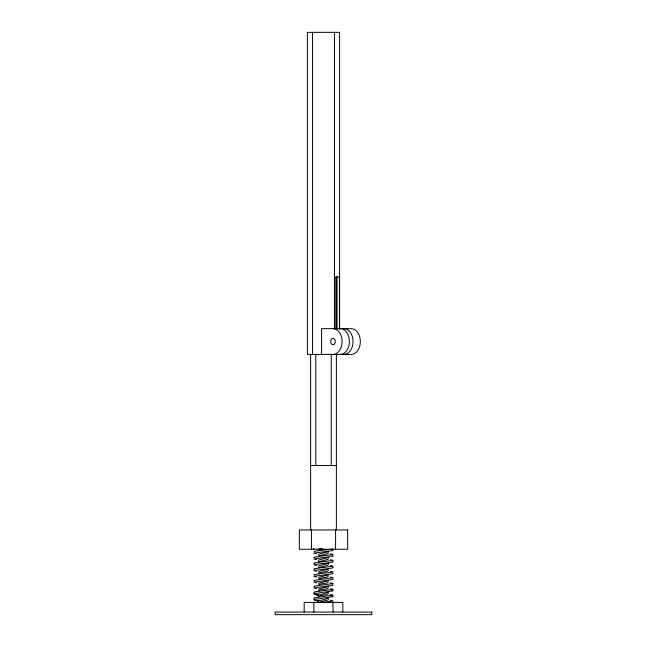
<?xml version="1.0" encoding="UTF-8"?>
<svg xmlns="http://www.w3.org/2000/svg" width="647" height="647" viewBox="0 0 647 647"><rect width="100%" height="100%" fill="white"/><g stroke="black" fill="none" stroke-linecap="round" stroke-linejoin="round"><path stroke-width="0.97" d="M318.373 550.233L322.174 549.028M318.373 556.032L327.94 553.622L328.45 552.894M318.373 561.831L327.94 559.412L328.45 558.693M328.627 551.689L319.06 554.099L318.55 554.827M318.373 567.629L327.94 565.211L328.45 564.491M328.627 557.479L319.06 559.898L318.55 560.625M328.627 563.278L319.06 565.696L318.55 566.424M328.627 569.077L319.06 571.495L318.55 572.215M328.627 574.876L319.06 577.294L318.55 578.014M328.627 580.674L319.06 583.084L318.55 583.812M328.627 586.465L319.06 588.883L318.55 589.611M318.373 602.414L327.94 599.995L328.45 599.268M328.627 592.264C323.775 593.598 317.952 596.469 313.835 593.72L333.165 590.816L331.871 590.331M328.627 598.063C323.775 599.397 317.952 602.26 313.835 599.51L333.165 596.615L331.871 596.13M332.833 549.028L316.666 550.961L314.167 551.446L314.167 551.923M320.791 549.077L318.187 549.271L322.618 548.947M323.5 602.414L333.165 600.966L330.334 600.238M335.736 277.118L339.449 277.118L339.449 328.652M310.617 465.533L336.383 465.533M330.334 553.856L333.165 554.584L315.129 557.002L313.835 557.479L314.167 557.722M316.666 553.856L313.835 553.136L331.871 550.718L333.165 550.233L332.833 549.999M330.334 559.655L333.165 560.383L315.129 562.793L313.835 563.278L314.167 563.521M316.666 559.655L313.835 558.935L331.871 556.517L333.165 556.032L332.833 555.789M330.334 565.454L333.165 566.182L315.129 568.592L313.835 569.077L314.167 569.32M316.666 565.454L313.835 564.726L331.871 562.316L333.165 561.831L332.833 561.588M330.334 571.252L333.165 571.972L315.129 574.39L313.835 574.876L314.167 575.118M316.666 571.252L313.835 570.525L331.871 568.115L333.165 567.629L332.833 567.387M330.334 577.051L333.165 577.771L315.129 580.189L313.835 580.674L314.167 580.917M316.666 577.051L313.835 576.323L331.871 573.905L333.165 573.428L332.833 573.185M330.334 582.842L333.165 583.57L315.129 585.988L313.835 586.465L314.167 586.708M316.666 582.842L313.835 582.122L331.871 579.704L333.165 579.219L332.833 578.984M330.334 588.641L333.165 589.368L315.129 591.787L313.835 592.264L314.167 592.506M316.666 588.641L313.835 587.921L331.871 585.503L333.165 585.017L332.833 584.775M330.334 594.439L333.165 595.167L315.129 597.577L313.835 598.063L314.167 598.305M313.237 549.028L314.296 549.271L313.544 548.963M314.167 593.954L318.55 595.41M314.167 599.753L318.55 601.2M315.129 594.197L318.275 595.361M315.129 599.995L318.275 601.152M332.833 602.171L333.165 612.07M328.45 570.282C326.872 572.765 320.128 571.18 318.55 573.671M328.45 576.081C326.872 578.564 320.128 576.978 318.55 579.461M328.45 581.879C326.872 584.362 320.128 582.777 318.55 585.26M328.45 587.678C326.872 590.161 320.128 588.576 318.55 591.059M328.45 593.477C326.872 595.96 320.128 594.375 318.55 596.857M342.821 612.07L342.821 602.414L304.179 602.414L304.179 612.07M339.602 329.177L339.602 32.35L307.398 32.35L307.398 354.419L351.232 354.419A12.883 9.107 -90 0 0 360.339 341.535A12.883 9.107 -90 0 0 351.232 328.652L321.583 328.652L321.583 354.419M337.03 276.681L337.03 329.177M336.383 276.73L336.383 329.234M336.383 354.475L336.383 529.95M335.93 277.118L335.93 328.652M335.575 529.95L335.575 549.271M334.45 32.35L334.45 328.652M331.232 354.475L331.232 465.533M315.768 354.475L315.768 465.533M313.835 602.414L313.835 612.07M312.55 32.35L312.55 354.419M311.425 529.95L311.425 549.271M310.617 354.475L310.617 529.95M343.945 328.652A12.883 9.107 -90 0 1 353.052 341.535A12.883 9.107 -90 0 1 343.945 354.419M333.011 328.652A12.883 9.107 -90 0 1 342.117 341.535A12.883 9.107 -90 0 1 333.011 354.419M340.298 328.652A12.883 9.107 -90 0 1 349.404 341.535A12.883 9.107 -90 0 1 340.298 354.419M347.657 529.95L299.343 529.95L299.343 549.271L347.657 549.271L347.657 529.95M371.807 612.07L275.193 612.07L275.193 614.65L371.807 614.65L371.807 612.07M334.62 343.816A3.219 2.281 -90 0 0 333.601 338.421A3.219 2.281 -90 0 0 330.811 342.368A3.219 2.281 -90 0 0 334.62 343.816"/></g></svg>
